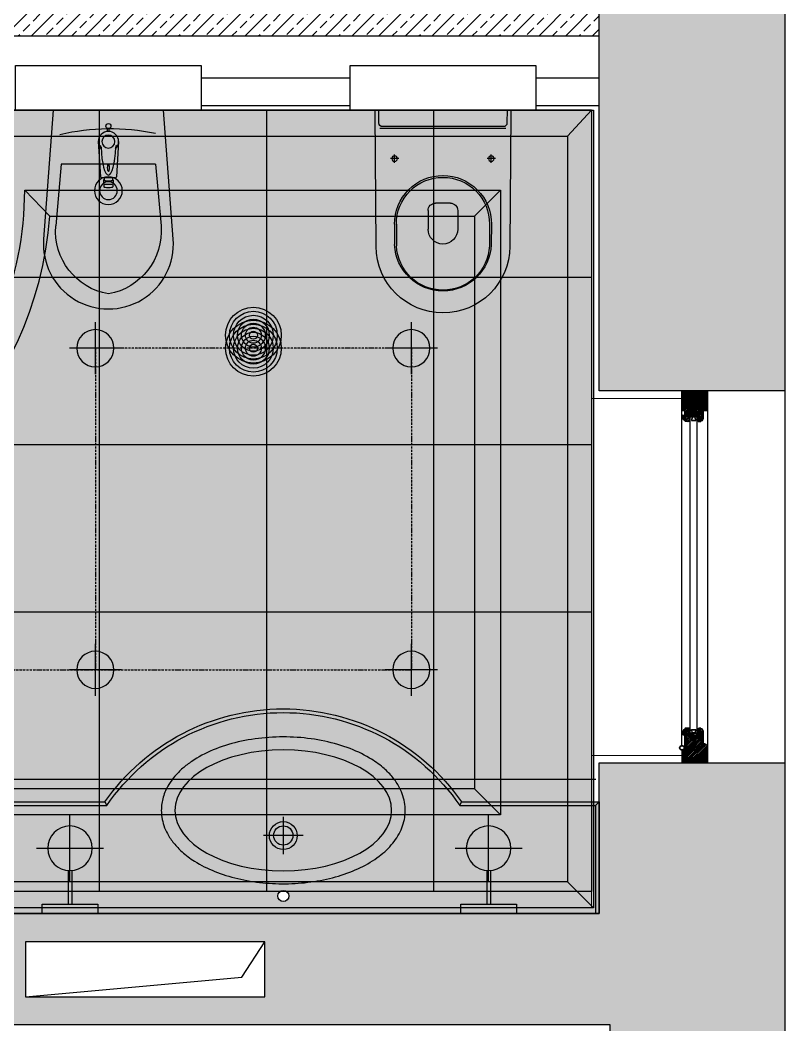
# Model space of a CAD drawing. Header units: millimetres. Extents: x 10553 to 38258, y 46576 to 64025.
# Drawn here: x 20750 to 22808, y 53250 to 55953 of the extents above; entities that cross this region are included whole.
import ezdxf

# ---------------------------------------------------------------- set-up
doc = ezdxf.new("R2010")
doc.units = ezdxf.units.MM
doc.linetypes.add('ACAD_ISO10W100', pattern=[18, 12, -3, 0, -3])
doc.linetypes.add('CENTER2', pattern=[1.125, 0.75, -0.125, 0.125, -0.125])
for name, color, linetype in [('ceiling', 232, 'Continuous'), ('floor', 172, 'Continuous'), ('floor hatch', 252, 'Continuous'), ('gyps.wall', 3, 'Continuous'), ('light', 230, 'Continuous'), ('plaster', 81, 'Continuous'), ('sanitari', 144, 'Continuous'), ('wall', 5, 'Continuous'), ('windows', 7, 'Continuous')]:
    doc.layers.add(name, color=color, linetype=linetype)

# ---------------------------------------------------------------- blocks, each defined once
blk = doc.blocks.new('Joint-K7335')
at = {"layer": 'windows', "color": 7}
for points in [[(3.857613787343325, 10.74975521523811, -0.2065050504398902), (4.481634855305856, 11.84625830408061, -0.2775279876564625), (4.645920241624481, 11.72173532939985), (4.72865082526755, 11.5150762579774, 0.6262668152323098), (5.446576207514454, 11.4640241167931, 0.1314411963326112), (5.5, 11.66373624057348), (5.500000000000227, 18.0000002497884, 0.5091088478127406), (4.625156665503027, 18.42649766701868, -0.2944239164706152), (1.980461773999195, 18.27308057096889, 0.1734880960759432), (1.346153633578979, 18.5000002497884), (2.273736754432321e-13, 18.5000002497884), (0, 2.124673340303843, 0.4153335345393447), (1.220004402621498, 0.9000002497896276, 0.04811506714616728), (1.453183643585135, 0.922491521838765, 0.1133753069915374), (1.535019506478648, 0.9588508989570528), (3.960030944798064, 2.779075769993028, 0.2359658734761708), (4, 2.859052552040566), (4, 3.27211046577861, 0.2476591870842605), (3.956439401235912, 3.354661019914374, 0.2879370719060571), (3.584472818280346, 3.369172107178201), (1.799673530645578, 2.343195947541517, -0.5767224903972996), (1.5, 2.516589105678122), (1.5, 3.304491396683716, -0.2359658734761165), (1.5799381104041, 3.464444960778565), (3.960030944798064, 5.250953718667461, 0.2359658734761708), (4.000000000000227, 5.330930500714885), (4.000000000000227, 5.743988414453042, 0.2476591870842605), (3.956439401236139, 5.82653896858892, 0.2879370719060571), (3.584472818280574, 5.841050055852634), (1.799673530645805, 4.815073896215836, -0.5767224903972775), (1.5, 4.988467054352554), (1.5, 6.272741854565538, -0.3840936844649655), (2.5954137381691, 7.495433942569434, -0.02181284432319211), (2.70000063187058, 7.500001007017545), (6.524900831914465, 7.499998992982341), (6.517275738355465, 7.587154739745074, 0.3330431822003431), (5.717370932688709, 8.4805454205881, -0.2932451242456058), (5.328938193299336, 8.855743900548532, 0.00852753219958533), (5.219580449828754, 9.285303882386415, 0.2655173449449999), (5.042570407488029, 9.462313924727368, 0.02374837110368696), (4.836576220619236, 9.508130028709957, -0.3561488062391908), (3.857613787331729, 10.7497552153651, -0.3561488062391908)], [(3.158443229643353, 10.79148798021492, 0.3550050331181713), (4.647561187196061, 8.833444553925574, -0.5676237149673666), (4.672926785473919, 8.751416219957264, -0.2470803572822222), (4.410786994363207, 8.654628553447765), (2.162433567760672, 8.950316574952012, -0.3517038519017413), (1.222000000001799, 10.1219074878793), (1.222000000001799, 12.93650756686316, -0.414213562373095), (1.522000000001754, 13.23650756686311), (1.608799735973662, 13.23650756686311, 0.2770734156419701), (1.873552516710333, 13.39541906594218), (3.689025854455849, 16.80215747044463, -0.04111189588580732), (3.773917265054934, 17.00863002275355), (4.058099128208823, 17.67888778832912, -0.5066602499223443), (4.590922329613477, 17.68087004736185, -0.277099509237565), (4.600000000000136, 17.45886117784698), (4.600000000000136, 13.3083133950413, 0.2134217652833861), (4.700000000000045, 13.08470659729142, -0.886227434425651), (4.359143344130871, 12.59622359733112, 0.2505705389931), (3.158867164905814, 10.79802120322302)]]:
    blk.add_lwpolyline(points, format="xyb", dxfattribs=at)
blk.add_lwpolyline([(1.571628931055557, 17.82994244613508, 0.6327143575303208), (1.000000000000227, 17.55905387694247), (1.000000000000227, 14.23283937681845, 0.7809101337451142), (1.564752780736853, 14.09175087589733), (3.15992808831561, 17.08509970083333, -0.1173328942148939), (3.251844347622182, 17.1892203695204, 1.218085275463155), (2.967680312132643, 17.45974165164273, -0.2857760723374891), (2.729700922681332, 17.34499342584741, -0.1455877377072854)], format="xyb", close=True, dxfattribs=at)
blk = doc.blocks.new('downlight')
at = {"color": 0}
for p, q in [((0, 10.5), (0, -10.5)), ((-10.5, 0), (10.5, 0))]:
    blk.add_line(p, q, dxfattribs=at)
blk.add_circle((0, 0), 7.5, dxfattribs=at)
blk = doc.blocks.new('air diffuser')
at = {"color": 0}
for centre, radius in [((0, 0), 149.9999999999932), ((-3.155443620884047e-30, -2.842170943040401e-14), 128.5714285714285), ((-3.155443620884047e-30, -2.842170943040401e-14), 107.1428571428571), ((-3.155443620884047e-30, -2.842170943040401e-14), 85.71428571428567), ((-3.155443620884047e-30, -2.842170943040401e-14), 64.28571428571425), ((-3.155443620884047e-30, -2.842170943040401e-14), 42.85714285714282), ((-3.155443620884047e-30, -2.842170943040401e-14), 21.4285714285714)]:
    blk.add_circle(centre, radius, dxfattribs=at)
blk = doc.blocks.new('wall sconce')
at = {"color": 0}
for p, q in [((-0.5, -11.52086962844987), (-0.5, -2.5)), ((0.5, -11.52086962844623), (0.5, -2.499999999996362)), ((0, -8.5), (0, -26.5)), ((-9, -17.5), (9, -17.5))]:
    blk.add_line(p, q, dxfattribs=at)
blk.add_lwpolyline([(-7.5, -2.5), (7.5, -2.499999999998181), (7.5, 1.818989403545856e-12), (-7.5, 0)], close=True, dxfattribs=at)
blk.add_circle((0, -17.5), 6, dxfattribs=at)
blk = doc.blocks.new('mixer4bidet(plan)')
for p, q in [((0, 27.5), (94.46144066651323, 21.43917399321981)), ((-27.5, 2.5), (-35.28632666329941, 2.500000000000909)), ((97.26934993938994, 18.44533011743806), (97.26934993938994, -18.44533011743806)), ((97.26934993938994, 11), (103.636046219799, 11)), ((103.6315687052556, 13.00000000000091), (112.4940581878618, 13.00000000000091)), ((113.3664761017098, 11.99999999999909), (121.3610251850223, 11.99999999999909)), ((-27.5, -2.5), (-35.28632666329941, -2.499999999999091)), ((0, -27.5), (94.46144066651323, -21.43917399321981)), ((97.26934993938994, -11), (103.6360462197918, -11)), ((103.6315687052556, -13.00000000000091), (112.4940581878618, -13.00000000000091)), ((113.3664761017098, -11.99999999999909), (121.3610251850187, -11.99999999999909))]:
    blk.add_line(p, q)
blk.add_circle((-41.73202902491539, 9.094947017729282e-13), 6.913543153445062)
for centre, radius, start, end in [((0, 0), 27.5, 45.26509570862078, 314.7349042913792), ((0, 0), 24.5, 55.0340484638193, 65.91049388815965), ((15.18687301172031, 21.71655792537786), 2, 235.0340484630679, 267.8470974478014), ((94.26934993938994, 18.44533011743806), 3, 0, 86.32882587327444), ((0, 0), 24.5, 294.0895061118403, 304.9659515361807), ((15.18687301169484, -21.7165579253724), 2, 92.1529025528254, 124.9659515364113), ((94.26934993938994, -18.44533011743806), 3, 273.6711741267256, 0)]:
    blk.add_arc(centre, radius, start, end)
for centre, major_axis, ratio, start_param, end_param in [((0, 0), (90.30317867782287, 0), 0.2214761461648493, 4.880524547336707, 7.685846067022384), ((103.6315687052556, 0), (0, 13.00000000000091), 0.1744835827692039, 2.579522850584023, 6.845255110185357), ((103.6360462197954, 0), (-3.637978807091713e-12, -11.00000000000182), 0.1741391585746609, 0, 3.141592653589793), ((112.4940581878618, 0), (0, 13.00000000000091), 0.1744835827692039, 3.141592653589793, 6.283185307179586), ((121.3610251850187, 0), (0, 11.99999999999909), 0.1741391585740965, 3.141592653589793, 6.283185307179586)]:
    blk.add_ellipse(centre, major_axis=major_axis, ratio=ratio, start_param=start_param, end_param=end_param)
blk.add_ellipse((70.30317867782287, -9.094947017729282e-13), major_axis=(-10, 0), ratio=0.2)
blk = doc.blocks.new('bide')
h = blk.add_hatch(color=254)
edge = h.paths.add_edge_path()
edge.add_line((-148.1962650095902, 0), (148.196265009592, 0))
edge.add_line((148.196265009592, 0), (174.4656255278114, -346.3221327467763))
edge.add_arc((2.253124736563725e-13, -359.5557669320273), 174.9668070365333, -184.33771524240012, 4.337715242433717, ccw=False)
edge.add_line((-174.4656255278187, -346.3221327468782), (-148.1962650095902, 0))
for p, q in [((-127.013173805135, -145.3626860949298), (-141.7183989488549, -310.9829988846468)), ((-127.013173805135, -145.3626860949298), (127.013173805135, -145.3626860949298)), ((127.013173805135, -145.3626860949298), (141.7183989488549, -310.9829988846468))]:
    blk.add_line(p, q)
at = {"color": 0}
blk.add_lwpolyline([(-148.1962650095902, 0), (148.196265009592, 0), (174.4656255278114, -346.3221327467763, -1.078725053444574), (-174.4656255278187, -346.3221327468782), (-148.1962650095902, 0)], format="xyb", dxfattribs=at)
blk.add_lwpolyline([(-126.7141857659626, -62.80391267266532, -0.1106622330428847), (130.6436644100559, -65.9733181125921)], format="xyb")
for centre, radius in [((0, -84.24738745210925), 17.5), ((0, -216.3239121297811), 37.38226319025671), ((0, -216.3239121297811), 23.88309841858973)]:
    blk.add_circle(centre, radius)
for centre, start, end in [((30.05251034630783, -324.3572275088518), 175.5478842379094, 259.9545686167854), ((-30.05251034630783, -324.3572275088518), 280.0454313832146, 4.452115762090594)]:
    blk.add_arc(centre, 172.2907869602411, start, end)
at = {"xscale": -1, "rotation": 90}
blk.add_blockref('mixer4bidet(plan)', (0, -84.24738745210925), dxfattribs=at)
blk = doc.blocks.new('duravit Starck 3 top')
at = {"linetype": 'ByBlock'}
h = blk.add_hatch(color=254, dxfattribs=at)
edge = h.paths.add_edge_path()
edge.add_line((0, 182.5), (-5, 182.5))
edge.add_line((-5, 182.5), (-366.2478074060928, 179.9956748832628))
edge.add_arc((-364.9999999999894, 7.275957614183426e-12), 180.0000000000038, 90.39719261472564, 269.6028073852744)
edge.add_line((-366.2478074060928, -179.9956748832483), (-5, -182.5))
edge.add_line((-5, -182.5), (0, -182.5))
edge.add_line((0, -182.5), (0, 182.5))
at = {"linetype": 'Continuous'}
for p, q in [((-49.11612464716018, 169.34418986128), (-49.11612464716018, -169.3441898612655)), ((-44.11612464716018, 162.2976739256119), (-44.11612464716018, -162.2976739255973)), ((0, 172.5344218596874), (-34.18544728081906, 172.2974336413463)), ((-306.318607374531, 125.274293644412), (-364.7104147075443, 124.8694965308532)), ((-306.3532686913677, 130.2741735022864), (-361.2601826587052, 129.8935351678374)), ((-269.7270167877577, 40), (-319.7270167877577, 40)), ((-249.7270167877577, 20), (-249.7270167877577, -20)), ((-269.7270167877577, -40), (-319.7270167877577, -40)), ((-306.318607374531, -125.2742936443974), (-364.7104147075443, -124.8694965308387)), ((-306.3532686913677, -130.2741735022719), (-361.2601826587052, -129.8935351678228)), ((-34.18544728081906, -172.2974336413317), (0, -172.5344218596729))]:
    blk.add_line(p, q, dxfattribs=at)
at = {"color": 30, "linetype": 'CENTER2', "ltscale": 30}
for p, q in [((-130, 141.5), (-130, 118.5)), ((-141.5, 130), (-118.5, 130)), ((-141.5, -130), (-118.5, -130)), ((-130, -118.5), (-130, -141.5))]:
    blk.add_line(p, q, dxfattribs=at)
at = {"linetype": 'Continuous', "flags": 128}
blk.add_lwpolyline([(0, 182.5), (-5, 182.5), (-366.2478074060928, 179.9956748832628, 0.9930915990611351), (-366.2478074060928, -179.9956748832483), (-5, -182.5), (0, -182.5)], format="xyb", close=True, dxfattribs=at)
at = {"linetype": 'Continuous'}
for centre in [(-130, 130), (-130, -130)]:
    blk.add_circle(centre, 7.5, dxfattribs=at)
for centre, radius, start, end in [((-34.11612464716018, 162.2976739256119), 10, 90.39719261456544, 180), ((-355.9999999999854, 0), 130, 92.31898897830544, 267.6810110216945), ((-358.9999999999854, 0), 125, 92.61837257726228, 267.3816274227377), ((-305.4520744536276, 0.2772971977101406), 130, 0, 90.39719261456544), ((-305.4520744536276, 0.2772971977101406), 125, 0, 90.39719261456544), ((-319.7270167877577, 0), 40, 90, 270), ((-269.7270167877577, 20), 20, 0, 90), ((-305.4520744536276, -0.2772971976955887), 130, 269.6028073854345, 0), ((-305.4520744536276, -0.2772971976955887), 125, 269.6028073854345, 0), ((-269.7270167877577, -20), 20, 270, 0), ((-34.11612464716018, -162.2976739255973), 10, 180, 269.6028073854345)]:
    blk.add_arc(centre, radius, start, end, dxfattribs=at)
blk = doc.blocks.new('ewf3')
at = {"linetype": 'ByBlock'}
h = blk.add_hatch(color=254, dxfattribs=at)
edge = h.paths.add_edge_path(flags=16)
edge.add_ellipse((-19.81801991176326, 277.0709068966535), major_axis=(-291.375, -2.37264149878763e-11), ratio=0.5577005577005577, start_angle=0, end_angle=360, ccw=False)
edge = h.paths.add_edge_path()
edge.add_line((830.0000000002328, 299.9999999996944), (830, 2.182787284255028e-10))
edge.add_line((830, 2.182787284255028e-10), (-830, -2.182787284255028e-10))
edge.add_line((-830, -2.182787284255028e-10), (-830, 299.9999999996944))
edge.add_line((-830, 299.9999999996944), (-499.7305836383021, 299.9999999996944))
edge.add_arc((-20, -35.27261017421836), 585.276990843459, 34.94880919388032, 145.0511908061198, ccw=False)
edge.add_line((459.7305836383021, 299.9999999996944), (830.0000000002328, 299.9999999996944))
edge = h.paths.add_edge_path(flags=16)
edge.add_arc((-19.81801991187967, 46.75381674255186), 15, 0, 360)
at = {"linetype": 'ByBlock', "true_color": 0xdbd3c7}
h = blk.add_hatch(color=254, dxfattribs=at)
edge = h.paths.add_edge_path()
edge.add_ellipse((-19.81801991176326, 277.0709068966535), major_axis=(-291.375, -2.37264149878763e-11), ratio=0.5577005577005577, start_angle=0, end_angle=360, ccw=False)
at = {"color": 30}
for p, q in [((-499.7305836383021, 299.9999999996944), (-494.5251687108539, 289.9999999996944)), ((455.0635911934078, 289.9999999996944), (459.7305836383021, 299.9999999996944)), ((820.0000000002328, 289.9999999996944), (830.0000000002328, 299.9999999996944)), ((820.0000000002328, 289.9999999996944), (820.0000000003492, 2.182787284255028e-10))]:
    blk.add_line(p, q, dxfattribs=at)
at = {"color": 30, "linetype": 'ByBlock'}
for p, q in [((-19.81801991176326, 260.0000000003929), (-19.81801991176326, 158.8647362349293)), ((33.27799356507603, 209.4323681176611), (-72.91403338860255, 209.4323681176611))]:
    blk.add_line(p, q, dxfattribs=at)
blk.add_lwpolyline([(830.0000000002328, 299.9999999996944), (830, 2.182787284255028e-10), (-830, -2.182787284255028e-10), (-830, 299.9999999996944), (-499.7305836383021, 299.9999999996944, -0.521134964490902), (459.7305836383021, 299.9999999996944), (830.0000000002328, 299.9999999996944)], format="xyb")
at = {"color": 30}
blk.add_lwpolyline([(-830, 289.9999999996944), (-494.5251687108539, 289.9999999996944, -0.5265660762545222), (455.0635911934078, 289.9999999996944), (820.0000000002328, 289.9999999996944)], format="xyb", dxfattribs=at)
for centre, radius in [((-19.81801991199609, 209.2030281176703), 37.5), ((-19.81801991199609, 209.4323681176611), 26), ((-19.81801991187967, 46.75381674255186), 15)]:
    blk.add_circle(centre, radius)
at = {"color": 0, "linetype": 'ByBlock', "extrusion": (0, 0, -1)}
blk.add_ellipse((-19.81801991176326, 277.0709068966535), major_axis=(-291.375, -2.37264149878763e-11), ratio=0.5577005577005577, dxfattribs=at)
at = {"color": 30, "linetype": 'ByBlock'}
blk.add_open_spline([(-347.9430199117633, 277.0709068966535), (-347.9430199117633, 283.0893712796824), (-347.5033922744915, 289.107576012655), (-345.7608503479278, 301.0447077269637), (-344.4582313337596, 306.9632352001645), (-341.0335670291679, 318.6156723163294), (-338.9119379349286, 324.3494492218742), (-333.9095646771602, 335.5698890412314), (-331.0291638631606, 341.0566569171933), (-322.987487904611, 354.3700248909736), (-317.4021327480441, 362.0201962303399), (-304.8846577755176, 376.6175010067382), (-297.9525157735916, 383.5659943277569), (-282.9039183744462, 396.7393069818063), (-274.7869730774546, 402.9647994746483), (-248.8223636980401, 420.5667881113914), (-229.3919454675633, 430.8349844145559), (-187.355409305077, 448.2703176216601), (-164.7455536742928, 455.4344901813165), (-117.4656619080342, 466.475149004822), (-92.79682761372533, 470.3491052053141), (-42.63853368384298, 474.6801112246321), (-17.15173223474994, 475.1362238219444), (33.34758150624111, 472.6139266668615), (58.35731057659723, 469.6360563206981), (106.6382727902383, 460.3454279642756), (129.9077097052941, 454.0347778093274), (173.5484094111016, 438.2562808458315), (193.921560921357, 428.7916657118622), (225.3884661509655, 410.0554097024287), (237.4623765873257, 401.5233322199929), (256.9895109708887, 384.9096781677363), (264.8823682321236, 377.0988430972066), (278.9474742474267, 360.5850566904555), (285.1197028562892, 351.8795977758564), (294.2389191042166, 335.818833253099), (297.6019764860393, 328.6297499257344), (303.0193004067987, 313.8883504755358), (305.0721744756447, 306.3360593373509), (307.7596921427175, 291.0328516079899), (308.3931700789835, 283.2831629425491), (308.2018783569802, 267.7964614037628), (307.377205651952, 260.0612484640878), (304.3183885534527, 244.8124361750233), (302.0855093623977, 237.2999140170723), (296.3256396685028, 222.6551699311967), (292.7999909440987, 215.522834834308), (284.5930435662158, 201.731875848418), (279.9124243949773, 195.0725162502058), (269.5247393654427, 182.2710311507544), (263.8177394433878, 176.1282037252531), (251.4867415875196, 164.3771905143367), (244.8625365564367, 158.7685844374791), (222.8211471671239, 142.050178910853), (205.9431612346089, 131.901964569246), (169.2474011441227, 114.1724867803714), (149.4254550246987, 106.5924945453153), (107.6687587392516, 94.14129174697155), (85.7339596740203, 89.27207683639426), (40.67294081288856, 82.36842093402811), (17.54817064420786, 80.33507080258278), (-28.90652891399805, 79.16322819671768), (-52.2346144230105, 80.0249121706729), (-98.0976925957948, 84.61847899392887), (-120.6309940627543, 88.34965430143347), (-163.9493846788537, 98.58072972622176), (-184.7337049811613, 105.0789648748614), (-223.6827744793845, 120.7012548355415), (-241.8495939746499, 129.8232708007126), (-270.604738827562, 147.9460804154951), (-281.9500444430159, 156.3954179040302), (-300.3279868977843, 172.8213153077377), (-307.7693755705841, 180.5526735252497), (-320.9898636590224, 196.8525010507001), (-326.7687034894479, 205.4232962386886), (-335.3323414545739, 221.3271138766868), (-338.4952943815151, 228.5148779587907), (-343.5166410970269, 243.2295412672829), (-345.3736630693311, 250.7562712831568), (-347.4683646956692, 264.5653938307223), (-347.9430199117633, 270.8179935002845), (-347.9430199117633, 277.0709068966535)], degree=3, knots=[0, 0, 0, 0, 0.08123208546024704, 0.08123208546024704, 0.1624641709204941, 0.1624641709204941, 0.2436962563807411, 0.2436962563807411, 0.3249283418409882, 0.3249283418409882, 0.4460878804705721, 0.4460878804705721, 0.567247419100156, 0.567247419100156, 0.6884069577297398, 0.6884069577297398, 0.9313344985822604, 0.9313344985822604, 1.174262039434781, 1.174262039434781, 1.417189580287302, 1.417189580287302, 1.660117121139822, 1.660117121139822, 1.903044661992343, 1.903044661992343, 2.145972202844864, 2.145972202844864, 2.388899743697384, 2.388899743697384, 2.561358880863779, 2.561358880863779, 2.69814091171033, 2.69814091171033, 2.834922942556882, 2.834922942556882, 2.939442382158102, 2.939442382158102, 3.043961821759321, 3.043961821759321, 3.148481261360541, 3.148481261360541, 3.253000700961761, 3.253000700961761, 3.35752014056298, 3.35752014056298, 3.4620395801642, 3.4620395801642, 3.56655901976542, 3.56655901976542, 3.671078459366639, 3.671078459366639, 3.775597898967859, 3.775597898967859, 3.998495559842091, 3.998495559842091, 4.221393220716323, 4.221393220716323, 4.444290881590556, 4.444290881590556, 4.667188542464788, 4.667188542464788, 4.89008620333902, 4.89008620333902, 5.112983864213253, 5.112983864213253, 5.335881525087485, 5.335881525087485, 5.558779185961717, 5.558779185961717, 5.725321682555559, 5.725321682555559, 5.858386651300602, 5.858386651300602, 5.991451620045646, 5.991451620045646, 6.095120224737565, 6.095120224737565, 6.198788829429485, 6.198788829429485, 6.283185307179586, 6.283185307179586, 6.283185307179586, 6.283185307179586], dxfattribs=at)

msp = doc.modelspace()

# ---------------------------------------------------------------- hatches: boundary and pattern name
at = {"linetype": 'ByBlock'}
h = msp.add_hatch(dxfattribs=at)
h.set_pattern_fill('ANSI33', color=256, scale=8, style=0)
h.set_pattern_definition([(45, (352282.3624041049, -105640.2193394871), (-35.92102448427661, 35.92102448427661), []), (45, (352318.2834441049, -105640.2193394871), (-35.92102448427661, 35.92102448427661), [25.4, -12.7])])
h.paths.add_polyline_path([(22307.63964736426, 55995.49100309401), (19597.63964736426, 55995.49100309401), (19597.63964736426, 57115.49100309401), (19487.63964736432, 57115.49100309401), (19487.63964736438, 54690.49100309401), (19597.63964736421, 54690.49100309401), (19597.63964736421, 55910.49100309401), (22307.63964736421, 55910.49100309401)])
at = {"layer": 'floor hatch', "linetype": 'ByBlock', "true_color": 0xedd7ab}
msp.add_hatch(color=41, dxfattribs=at).paths.add_polyline_path([(19612.63964736421, 55710.49100309424), (22287.63964736423, 55710.49100309398), (22287.63964736421, 53609.36259215703), (19612.63964736421, 53609.36259215703), (19612.63964736421, 53939.36259215706), (19557.6396473638, 53939.36259215706), (19557.6396473638, 54734.36259215706), (19612.63964736421, 54734.36259215706)])
at = {"layer": 'wall', "true_color": 0x6e6e6e}
h = msp.add_hatch(color=8, dxfattribs=at)
h.paths.add_polyline_path([(11857.63964736426, 58250.49100309401), (11857.63964736426, 58750.49100309401), (10552.63964736426, 58750.49100309398), (10552.63964736426, 51945.49100309401), (11062.63964736426, 51945.49100309401), (11062.63964736426, 53250.49100309401), (13672.63964736426, 53250.49100309401), (13672.63964736426, 53050.49100309401), (14072.63964736426, 53050.49100309401), (14072.63964736426, 53250.49100309401), (15397.63964736426, 53250.49100309401), (15397.63964736426, 53650.49100309401), (11052.63964736426, 53650.49100309401), (11052.63964736426, 58250.49100309401)])
h.paths.add_polyline_path([(16407.63964736426, 53650.49100309401), (18322.63964736426, 53650.49100309401), (18322.63964736426, 53250.49100309401), (16407.63964736426, 53250.49100309401)])
h.paths.add_polyline_path([(14472.63964736426, 48005.49100309401), (14072.63964736426, 48005.49100309401), (14072.63964736426, 52045.49100309401), (13672.63964736426, 52045.49100309401), (13672.63964736426, 48000.49100309401), (11062.63964736426, 48000.49100309401), (11062.63964736426, 50130.49100309401), (10552.63964736426, 50130.49100309401), (10552.63964736426, 47500.49100309401), (14472.63964736426, 47500.49100309401)])
h.paths.add_polyline_path([(22337.63964736426, 49255.49100309404), (22807.63964736421, 49255.49100309404), (22807.63964736421, 47500.49100309401), (17277.63964736426, 47500.49100309465), (17277.63964736426, 48005.49100309401), (17702.63964736432, 48005.49100309401), (17802.63964736421, 48005.49100309404), (17802.63964736421, 48045.49100309404), (22337.63964736426, 48045.49100309404)])
h.paths.add_polyline_path([(22307.63964736421, 53955.49100309401), (22807.63964736421, 53955.49100309401), (22807.63964736421, 52650.49100309404), (22337.63964736426, 52650.49100309404), (22337.63964736426, 53250.49100309404), (19232.63964736426, 53250.49100309404), (19232.63964736426, 53650.49100309401), (19597.63964736415, 53650.49100309401), (19597.63964736421, 53550.49100309401), (22307.63964736421, 53550.49100309401)])
h.paths.add_polyline_path([(21902.63964736426, 58750.49100309401), (22807.63964736421, 58750.49100309401), (22807.63964736421, 54955.49100309401), (22307.63964736421, 54955.49100309401), (22307.63964736426, 58250.49100309401), (21902.63964736426, 58250.49100309401)])
h.paths.add_polyline_path([(18492.63964736426, 58750.49100309401), (20097.63964736432, 58750.49100309401), (20097.63964736432, 58250.49100309401), (18492.63964736426, 58250.49100309401)])
h.paths.add_polyline_path([(14657.63964736426, 58750.49100309401), (17292.63964736426, 58750.49100309401), (17292.63964736426, 58250.49100309401), (14657.63964736426, 58250.49100309401)])
h.paths.add_polyline_path([(20764.64913815312, 53473.57248649723), (20764.64913815312, 53325.81113165431), (21408.82917383831, 53325.81113165431), (21408.82917383831, 53473.57248649723)], flags=16)
at = {"layer": 'windows'}
h = msp.add_hatch(dxfattribs=at)
h.set_pattern_fill('ANSI31', color=4, angle=-90.00000000000001, style=0)
h.set_pattern_definition([(45.00000000000001, (15447.66652713815, -69029.31231488963), (2.245064030267288, -2.245064030267288), [])])
edge = h.paths.add_edge_path()
edge.add_line((22577.62714736425, 54888.36600309401), (22577.62714736425, 54872.99100309401))
edge.add_line((22577.62714736425, 54872.99100309401), (22581.37714736425, 54872.99100309401))
edge.add_line((22581.37714736425, 54872.99100309401), (22581.37714736425, 54874.49100309401))
edge.add_arc((22581.37714736427, 54880.49100309399), 5.999999999985448, 269.999999999861, 360.000000000139)
edge.add_line((22587.37714736425, 54880.49100309401), (22588.87714736425, 54880.49100309401))
edge.add_line((22588.87714736425, 54880.49100309401), (22588.87714736431, 54910.49100309401))
edge.add_line((22588.87714736431, 54910.49100309401), (22575.37714736425, 54910.49100309401))
edge.add_line((22575.37714736425, 54910.49100309401), (22575.37714736425, 54906.74100309401))
edge.add_line((22575.37714736425, 54906.74100309401), (22545.37714736425, 54906.74100309401))
edge.add_line((22545.37714736425, 54906.74100309401), (22545.37714736425, 54910.49100309401))
edge.add_line((22545.37714736425, 54910.49100309401), (22537.87714736425, 54910.49100309401))
edge.add_line((22537.87714736425, 54910.49100309401), (22537.87714736425, 54888.36600309401))
edge.add_line((22537.87714736425, 54888.36600309401), (22562.62714736425, 54888.36600309401))
edge.add_line((22562.62714736425, 54888.36600309401), (22562.62714736425, 54892.86600309401))
edge.add_line((22562.62714736425, 54892.86600309401), (22570.12714736425, 54892.86600309401))
edge.add_line((22570.12714736425, 54892.86600309401), (22570.12714736425, 54888.36600309401))
edge.add_line((22570.12714736425, 54888.36600309401), (22577.62714736425, 54888.36600309401))
h.paths.add_polyline_path([(22589.87714736425, 54902.99100309401), (22600.65214736433, 54902.99100309401), (22600.65214736433, 54955.49100309401), (22529.62714736425, 54955.49100309401), (22529.62714736425, 54902.99100309401), (22536.87714736425, 54902.99100309401), (22536.87714736425, 54911.49100309401), (22546.37714736425, 54911.49100309401), (22546.37714736425, 54906.74100309401), (22574.37714736425, 54906.74100309401), (22574.37714736425, 54911.49100309401), (22589.87714736431, 54911.49100309401)])
edge = h.paths.add_edge_path()
edge.add_line((22548.15214736433, 54887.61600309401), (22548.15214736433, 54882.36600309401))
edge.add_line((22548.15214736433, 54882.36600309401), (22549.65214736433, 54882.36600309401))
edge.add_line((22549.65214736433, 54882.36600309401), (22549.65214736433, 54872.99100309401))
edge.add_line((22549.65214736433, 54872.99100309401), (22539.15214736433, 54872.99100309401))
edge.add_arc((22535.28594786207, 54873.07841344242), 3.867187500016153, 358.7048286126739, 431.2792117844791)
edge.add_arc((22537.76834686659, 54880.40359274558), 3.867187500009859, 178.7048286125649, 251.2792117844955, ccw=False)
edge.add_line((22533.90214736433, 54880.49100309401), (22532.62714736425, 54880.49100309401))
edge.add_line((22532.62714736425, 54880.49100309401), (22532.62714736425, 54890.80350309401))
edge.add_line((22532.62714736425, 54890.80350309401), (22537.65214736433, 54891.74100309401))
edge.add_line((22537.65214736433, 54891.74100309401), (22537.65214736433, 54887.61600309401))
edge.add_line((22537.65214736433, 54887.61600309401), (22548.15214736433, 54887.61600309401))
at = {"layer": 'windows', "ltscale": 10}
h = msp.add_hatch(dxfattribs=at)
h.set_pattern_fill('ANGLE', color=4, scale=0.1125, angle=-135.0000000000001, style=0)
h.set_pattern_definition([(225.0000000000001, (21963.68945184693, 56889.39243495319), (0.5556533474911536, -0.5556533474911539), [0.5714999999999999, -0.2143125]), (315, (21963.68945184693, 56889.39243495319), (0.5556533474911538, 0.5556533474911537), [0.5714999999999999, -0.2143125])])
edge = h.paths.add_edge_path()
edge.add_line((22548.37714736425, 54887.98290342558), (22548.37714736425, 54883.49100309401))
edge.add_arc((22549.12714736425, 54884.05350309401), 0.9375, 216.869897645844, 323.130102354156)
edge.add_line((22549.87714736425, 54883.49100309401), (22549.87714736425, 54887.98290342558))
edge.add_arc((22549.12714736425, 54887.44031010288), 0.9256929911370931, 35.88414978035668, 144.1158502196433)
h = msp.add_hatch(dxfattribs=at)
h.set_pattern_fill('ANGLE', color=4, scale=0.1125, angle=-135.0000000000001, style=0)
h.set_pattern_definition([(225.0000000000001, (21963.68945184693, 56885.26743495319), (0.5556533474911536, -0.5556533474911539), [0.5714999999999999, -0.2143125]), (315, (21963.68945184693, 56885.26743495319), (0.5556533474911538, 0.5556533474911537), [0.5714999999999999, -0.2143125])])
edge = h.paths.add_edge_path()
edge.add_line((22549.87714736425, 54888.36600309401), (22549.87714736425, 54886.11600309401))
edge.add_line((22549.87714736425, 54886.11600309401), (22551.37714736425, 54886.11600309401))
edge.add_arc((22551.08005620766, 54887.24100309401), 1.163566996492285, 284.7930176082738, 435.2069823917262)
edge.add_line((22551.37714736425, 54888.36600309401), (22549.87714736425, 54888.36600309401))
h = msp.add_hatch(dxfattribs=at)
h.set_pattern_fill('BRASS', color=4, scale=0.225, angle=-135.0000000000001, style=0)
h.set_pattern_definition([(225.0000000000001, (21973.43945184681, 56885.26743495319), (1.010278813620279, -1.01027881362028), []), (225.0000000000001, (21973.9445912537, 56884.76229554636), (1.010278813620279, -1.01027881362028), [0.7143749999999999, -0.3571874999999999])])
h.paths.add_polyline_path([(22577.62714736425, 54884.99100309401), (22574.62714736425, 54884.99100309401), (22574.62714736425, 54875.99100309401), (22577.62714736425, 54875.99100309401)])
h = msp.add_hatch(dxfattribs=at)
h.set_pattern_fill('ANGLE', color=4, scale=0.1125, angle=-135.0000000000001, style=0)
h.set_pattern_definition([(225.0000000000001, (21973.43945184681, 56885.26743495319), (0.5556533474911536, -0.5556533474911539), [0.5714999999999999, -0.2143125]), (315, (21973.43945184681, 56885.26743495319), (0.5556533474911538, 0.5556533474911537), [0.5714999999999999, -0.2143125])])
h.paths.add_polyline_path([(22577.62714736425, 54875.99100309401), (22574.62714736425, 54875.99100309401), (22574.62714736425, 54872.99100309401), (22577.62714736425, 54872.99100309401)])
at = {"layer": 'windows'}
h = msp.add_hatch(dxfattribs=at)
h.set_pattern_fill('ANSI31', color=4, angle=-90.00000000000001, style=0)
h.set_pattern_definition([(45.00000000000001, (15447.66652713791, -69056.81231488963), (2.245064030267288, -2.245064030267288), [])])
edge = h.paths.add_edge_path()
edge.add_line((22572.37714736402, 53997.49100309401), (22572.37714736402, 54003.86600309401))
edge.add_line((22572.37714736402, 54003.86600309401), (22582.12565774453, 54003.86600309401))
edge.add_line((22582.12565774453, 54003.86600309401), (22583.86715248262, 54000.86342595931))
edge.add_arc((22585.16469926649, 54001.61600309402), 1.500000000007563, 210.113733152961, 270.0000000020844)
edge.add_line((22585.16469926654, 54000.11600309401), (22588.50214736402, 54000.11600309401))
edge.add_line((22588.50214736402, 54000.11600309401), (22588.87714736402, 54000.49100309401))
edge.add_line((22588.87714736402, 54000.49100309401), (22588.87714736402, 54041.36600309392))
edge.add_line((22588.87714736402, 54041.36600309392), (22587.37714736402, 54041.36600309392))
edge.add_arc((22581.37714736402, 54041.36600309392), 6, 0, 90)
edge.add_line((22581.37714736402, 54047.36600309392), (22581.37714736402, 54048.86600309392))
edge.add_line((22581.37714736402, 54048.86600309392), (22577.62714736402, 54048.86600309392))
edge.add_line((22577.62714736402, 54048.86600309392), (22577.62714736402, 54033.49100309392))
edge.add_line((22577.62714736402, 54033.49100309392), (22570.12714736402, 54033.49100309392))
edge.add_line((22570.12714736402, 54033.49100309392), (22570.12714736402, 54028.99100309392))
edge.add_line((22570.12714736402, 54028.99100309392), (22562.62714736402, 54028.99100309392))
edge.add_line((22562.62714736402, 54028.99100309392), (22562.62714736402, 54033.49100309392))
edge.add_line((22562.62714736402, 54033.49100309392), (22537.87714736402, 54033.49100309392))
edge.add_line((22537.87714736402, 54033.49100309392), (22537.87714736402, 53996.7312407787))
edge.add_line((22537.87714736402, 53996.7312407787), (22538.25202027213, 53996.36600309401))
edge.add_line((22538.25202027213, 53996.36600309401), (22558.12727445596, 53996.89335015364))
edge.add_line((22558.12727445596, 53996.89335015364), (22558.50214736402, 53997.27811246895))
edge.add_line((22558.50214736402, 53997.27811246895), (22558.50214736402, 54003.86600309401))
edge.add_line((22558.50214736402, 54003.86600309401), (22565.25216401694, 54003.86600309401))
edge.add_line((22565.25216401694, 54003.86600309401), (22569.37715734122, 53997.11600309401))
edge.add_line((22569.37715734122, 53997.11600309401), (22572.00214736402, 53997.11600309401))
edge.add_line((22572.00214736402, 53997.11600309401), (22572.37714736402, 53997.49100309401))
edge = h.paths.add_edge_path()
edge.add_line((22548.37714736402, 54034.24100309392), (22548.37714736402, 54039.49100309392))
edge.add_line((22548.37714736402, 54039.49100309392), (22549.87714736402, 54039.49100309392))
edge.add_line((22549.87714736402, 54039.49100309392), (22549.87714736402, 54048.86600309392))
edge.add_line((22549.87714736402, 54048.86600309392), (22539.37714736402, 54048.86600309392))
edge.add_arc((22535.51094786176, 54048.7785927455), 3.867187500016153, -71.27921178447912, 1.2951713873260928, ccw=False)
edge.add_arc((22537.99334686627, 54041.45341344234), 3.867187500009859, 108.7207882155045, 181.2951713874351)
edge.add_line((22534.12714736402, 54041.36600309392), (22532.62714736402, 54041.36600309392))
edge.add_line((22532.62714736402, 54041.36600309392), (22532.62714736402, 54031.05350309392))
edge.add_line((22532.62714736402, 54031.05350309392), (22537.87714736402, 54030.11600309392))
edge.add_line((22537.87714736402, 54030.11600309392), (22537.87714736402, 54033.86600309392))
edge.add_line((22537.87714736402, 54033.86600309392), (22548.37714736402, 54034.24100309392))
edge = h.paths.add_edge_path()
edge.add_line((22557.1521473641, 53995.24100309401), (22537.87714736402, 53995.24100309401))
edge.add_arc((22531.12714736402, 53995.24100309401), 6.75, -90, 0, ccw=False)
edge.add_line((22531.12714736402, 53988.49100309401), (22530.1521473641, 53988.49100309401))
edge.add_line((22530.1521473641, 53988.49100309401), (22530.1521473641, 53955.49100309401))
edge.add_line((22530.1521473641, 53955.49100309401), (22600.6521473641, 53955.49100309401))
edge.add_line((22600.6521473641, 53955.49100309401), (22600.6521473641, 53998.99100309401))
edge.add_line((22600.6521473641, 53998.99100309401), (22599.1521473641, 53998.99100309401))
edge.add_arc((22593.1521473641, 53998.99100309401), 6, 0, 90)
edge.add_line((22593.1521473641, 54004.99100309401), (22593.1521473641, 54006.49100309401))
edge.add_line((22593.1521473641, 54006.49100309401), (22590.00214736402, 54006.49100309401))
edge.add_line((22590.00214736402, 54006.49100309401), (22590.00214736402, 53998.24100309401))
edge.add_line((22590.00214736402, 53998.24100309401), (22581.00214736402, 53998.24100309401))
edge.add_line((22581.00214736402, 53998.24100309401), (22578.75214736402, 54001.99100309401))
edge.add_line((22578.75214736402, 54001.99100309401), (22576.87714736402, 54001.99100309401))
edge.add_line((22576.87714736402, 54001.99100309401), (22576.50214736402, 54001.61600309401))
edge.add_line((22576.50214736402, 54001.61600309401), (22576.50214736402, 53988.11600309401))
edge.add_line((22576.50214736402, 53988.11600309401), (22573.50214736402, 53988.11600309401))
edge.add_line((22573.50214736402, 53988.11600309401), (22573.50214736402, 53993.74100309401))
edge.add_line((22573.50214736402, 53993.74100309401), (22571.0271473641, 53993.74100309401))
edge.add_line((22571.0271473641, 53993.74100309401), (22571.0271473641, 53995.24100309401))
edge.add_line((22571.0271473641, 53995.24100309401), (22568.92714736407, 53995.24100309401))
edge.add_line((22568.92714736407, 53995.24100309401), (22564.87714736402, 54001.99100309401))
edge.add_line((22564.87714736402, 54001.99100309401), (22563.00214736402, 54001.99100309401))
edge.add_line((22563.00214736402, 54001.99100309401), (22562.62714736402, 54001.61600309401))
edge.add_line((22562.62714736402, 54001.61600309401), (22562.62714736402, 53988.11600309401))
edge.add_line((22562.62714736402, 53988.11600309401), (22559.62714736402, 53988.11600309401))
edge.add_line((22559.62714736402, 53988.11600309401), (22559.62714736402, 53993.74100309401))
edge.add_line((22559.62714736402, 53993.74100309401), (22557.1521473641, 53993.74100309401))
at = {"layer": 'windows', "ltscale": 10}
h = msp.add_hatch(dxfattribs=at)
h.set_pattern_fill('ANGLE', color=4, scale=0.1125, angle=-135.0000000000001, style=0)
h.set_pattern_definition([(135, (21963.6894518467, 52032.4645712348), (0.5556533474911539, 0.5556533474911536), [0.5714999999999998, -0.2143124999999999]), (44.99999999999995, (21963.6894518467, 52032.4645712348), (0.5556533474911536, -0.555653347491154), [0.5715, -0.2143125])])
edge = h.paths.add_edge_path()
edge.add_line((22548.37714736402, 54033.87410276235), (22548.37714736402, 54038.36600309392))
edge.add_arc((22549.12714736402, 54037.80350309392), 0.9375, 36.86989764584399, 143.130102354156, ccw=False)
edge.add_line((22549.87714736402, 54038.36600309392), (22549.87714736402, 54033.87410276235))
edge.add_arc((22549.12714736402, 54034.41669608505), 0.9256929911370931, 215.8841497803567, 324.11585021964333, ccw=False)
h = msp.add_hatch(dxfattribs=at)
h.set_pattern_fill('ANGLE', color=4, scale=0.1125, angle=-135.0000000000001, style=0)
h.set_pattern_definition([(135, (21963.6894518467, 52036.5895712348), (0.5556533474911539, 0.5556533474911536), [0.5714999999999998, -0.2143124999999999]), (44.99999999999995, (21963.6894518467, 52036.5895712348), (0.5556533474911536, -0.555653347491154), [0.5715, -0.2143125])])
edge = h.paths.add_edge_path()
edge.add_line((22549.87714736402, 54033.49100309392), (22549.87714736402, 54035.74100309392))
edge.add_line((22549.87714736402, 54035.74100309392), (22551.37714736402, 54035.74100309392))
edge.add_arc((22551.08005620743, 54034.61600309392), 1.163566996492285, -75.20698239172623, 75.20698239172623, ccw=False)
edge.add_line((22551.37714736402, 54033.49100309392), (22549.87714736402, 54033.49100309392))
h = msp.add_hatch(dxfattribs=at)
h.set_pattern_fill('ANGLE', color=4, scale=0.1125, angle=-135.0000000000001, style=0)
h.set_pattern_definition([(135, (21973.43945184664, 52036.5895712348), (0.5556533474911539, 0.5556533474911536), [0.5714999999999998, -0.2143124999999999]), (44.99999999999995, (21973.43945184664, 52036.5895712348), (0.5556533474911536, -0.555653347491154), [0.5715, -0.2143125])])
h.paths.add_polyline_path([(22577.62714736402, 54045.86600309392), (22574.62714736402, 54045.86600309392), (22574.62714736402, 54048.86600309392), (22577.62714736402, 54048.86600309392)])
h = msp.add_hatch(dxfattribs=at)
h.set_pattern_fill('BRASS', color=4, scale=0.225, angle=-135.0000000000001, style=0)
h.set_pattern_definition([(135, (21973.43945184664, 52036.5895712348), (1.01027881362028, 1.010278813620279), []), (135, (21973.94459125347, 52037.09471064157), (1.01027881362028, 1.010278813620279), [0.7143749999999998, -0.3571874999999999])])
h.paths.add_polyline_path([(22577.62714736402, 54036.86600309392), (22574.62714736402, 54036.86600309392), (22574.62714736402, 54045.86600309392), (22577.62714736402, 54045.86600309392)])

# ---------------------------------------------------------------- linework, layer by layer
at = {"layer": 'ceiling', "color": 233}
for p, q in [((22287.63964736421, 55710.49100309398), (22222.63964736421, 55640.49100309398)), ((21972.63964736421, 55425.49100309398), (22042.63964736421, 55495.49100309398)), ((21972.63964736421, 53885.49100309404), (22042.63964736421, 53815.49100309404)), ((22222.63964736421, 53635.49100309401), (22292.63964736421, 53565.49100309401))]:
    msp.add_line(p, q, dxfattribs=at)
at = {"layer": 'ceiling', "linetype": 'ByBlock'}
msp.add_line((20762.4974552202, 55495.49100309401), (20829.96808741876, 55425.49100309401), dxfattribs=at)
for points in [[(19612.63964736421, 53565.49100309424), (19612.63964736432, 54845.63319523813), (19612.63964736438, 55710.49100309401, 0.4084853254331748), (19612.63964736438, 55710.49100309401), (19612.63964736438, 55710.49100309401), (22292.63964736421, 55710.49100309398), (22292.63964736421, 53565.49100309401)], [(19862.63964736421, 53815.49100309421), (19862.63964736432, 54595.63319523813), (19862.63964736432, 54595.63319523813, 0.4142142545384988), (20762.4974552202, 55495.49100309401), (20762.4974552202, 55495.49100309401), (22042.63964736421, 55495.49100309398), (22042.63964736421, 53815.49100309404)], [(19932.63964736421, 53885.49100309421), (19932.63964736432, 54528.16256303957, 0.3725037938382217), (20829.96808741876, 55425.49100309401), (21972.63964736421, 55425.49100309398), (21972.63964736421, 53885.49100309404)]]:
    msp.add_lwpolyline(points, format="xyb", close=True, dxfattribs=at)
at = {"layer": 'ceiling', "color": 233}
msp.add_lwpolyline([(19682.63964736421, 53635.49100309424), (19682.63964736467, 55640.49100309401), (19682.63964736467, 55640.49100309401, 0.4088073314584499), (19682.63964736467, 55640.49100309401), (19682.63964736467, 55640.49100309401), (22222.63964736421, 55640.49100309398), (22222.63964736421, 53635.49100309401)], format="xyb", close=True, dxfattribs=at)
at = {"layer": 'floor', "linetype": 'ByBlock'}
for p, q in [((20962.63964736421, 55710.49100309401), (20962.63964736421, 53609.36259215703)), ((21412.63964736421, 55710.49100309401), (21412.63964736421, 53609.36259215703)), ((21862.63964736421, 55710.49100309401), (21862.63964736421, 53609.36259215703)), ((22287.63964736415, 55260.49100309401), (19615.55322622991, 55260.49100309401)), ((22287.63964736421, 54810.50043535043), (19615.55322622991, 54810.50043535043)), ((22287.63964736421, 54360.50986760686), (19557.6396473638, 54360.50986760686)), ((22298.68285793136, 53910.51929986328), (19568.68285793095, 53910.51929986328))]:
    msp.add_line(p, q, dxfattribs=at)
at = {"layer": 'floor hatch', "linetype": 'ByBlock'}
msp.add_lwpolyline([(19612.63964736421, 55710.49100309424), (22287.63964736423, 55710.49100309398), (22287.63964736421, 53609.36259215703), (19612.63964736421, 53609.36259215703), (19612.63964736421, 53939.36259215706), (19557.6396473638, 53939.36259215706), (19557.6396473638, 54734.36259215706), (19612.63964736421, 54734.36259215706), (19612.63964736421, 55710.49100309424)], dxfattribs=at)
at = {"layer": 'gyps.wall', "color": 4, "linetype": 'ByBlock'}
for p, q in [((21237.63964736421, 55797.99100309399), (21637.63964736421, 55797.99100309399)), ((22137.63964736421, 55797.99100309398), (22307.63964736421, 55797.99100309398)), ((21237.63964736421, 55722.99100309399), (21637.63964736421, 55722.99100309399)), ((22137.63964736421, 55722.99100309398), (22307.63964736421, 55722.99100309398))]:
    msp.add_line(p, q, dxfattribs=at)
at = {"layer": 'gyps.wall', "linetype": 'ByBlock'}
msp.add_line((22287.63964736421, 55710.49100309398), (19612.63964736421, 55710.49100309401), dxfattribs=at)
at = {"layer": 'light', "color": 8, "linetype": 'ACAD_ISO10W100', "ltscale": 0.5}
for p, q in [((20952.63964736421, 55070.49100309398), (20952.63964736426, 54205.5689713739)), ((21802.63964736421, 55070.49100309398), (20952.63964736421, 55070.49100309398)), ((21802.63964736421, 55070.49100309398), (21802.63964736426, 54205.49100309427)), ((20102.63964736426, 54205.56897137387), (21802.63964736421, 54205.56897137393)), ((20102.63964736421, 54205.49100309424), (21802.63964736421, 54205.49100309424))]:
    msp.add_line(p, q, dxfattribs=at)
at = {"layer": 'plaster', "linetype": 'Continuous', "lineweight": 0}
for p, q in [((22287.63964736421, 55710.49100309398), (22287.63964736421, 54935.49100309401)), ((22287.63964736421, 53975.6195655406), (22287.63964736421, 53565.49100309398))]:
    msp.add_line(p, q, dxfattribs=at)
for points in [[(22529.62714736425, 54935.49100309401), (22287.63964736421, 54935.49100309401)], [(22529.62714736425, 53975.49100309401), (22287.63964736421, 53975.49100309401)], [(22287.63964736421, 53565.49100309398), (19612.63964736421, 53565.49100309398), (19612.63964736421, 53895.49100309401), (19557.6396473638, 53895.49100309401)]]:
    msp.add_lwpolyline(points, dxfattribs=at)
at = {"layer": 'sanitari', "color": 164, "linetype": 'ByBlock'}
for points in [[(21237.63964736421, 55710.49100309398), (20737.63964736421, 55710.49100309398), (20737.63964736421, 55830.49100309398), (21237.63964736421, 55830.49100309398), (21237.63964736421, 55710.49100309398)], [(22137.63964736421, 55710.49100309398), (21637.63964736421, 55710.49100309398), (21637.63964736421, 55830.49100309398), (22137.63964736421, 55830.49100309398), (22137.63964736421, 55710.49100309398)]]:
    msp.add_lwpolyline(points, dxfattribs=at)
at = {"layer": 'wall', "color": 4, "linetype": 'ByBlock'}
for p, q in [((22807.63964736421, 54955.49100309401), (22807.63964736421, 53955.49100309401)), ((22287.63964736421, 54935.49100309401), (22287.63964736421, 53975.49100309401))]:
    msp.add_line(p, q, dxfattribs=at)
at = {"layer": 'wall', "linetype": 'ByBlock'}
for points in [[(21902.63964736426, 58750.49100309401), (22807.63964736421, 58750.49100309401), (22807.63964736421, 54955.49100309401), (22307.63964736421, 54955.49100309401), (22307.63964736426, 58250.49100309401), (21902.63964736426, 58250.49100309401), (21902.63964736426, 58750.49100309401)], [(22307.63964736426, 55995.49100309401), (19597.63964736426, 55995.49100309401), (19597.63964736426, 57115.49100309401), (19487.63964736432, 57115.49100309401), (19487.63964736438, 54690.49100309401), (19597.63964736421, 54690.49100309401), (19597.63964736421, 55910.49100309401), (22307.63964736421, 55910.49100309401), (22307.63964736426, 55995.49100309401)], [(22307.63964736421, 53955.49100309401), (22807.63964736421, 53955.49100309401), (22807.63964736421, 52650.49100309404), (22337.63964736426, 52650.49100309404), (22337.63964736426, 53250.49100309404), (19232.63964736426, 53250.49100309404), (19232.63964736426, 53650.49100309401), (19597.63964736415, 53650.49100309401), (19597.63964736421, 53550.49100309401), (22307.63964736421, 53550.49100309401), (22307.63964736421, 53955.49100309401)]]:
    msp.add_lwpolyline(points, dxfattribs=at)
msp.add_lwpolyline([(21408.82917383831, 53473.57248649723), (20764.64913815312, 53473.57248649723), (20764.64913815312, 53325.81113165431), (21408.82917383831, 53325.81113165431)], close=True, dxfattribs=at)
at = {"layer": 'wall', "color": 0, "linetype": 'ByBlock'}
for points in [[(20764.64913815312, 53325.81113165431), (21346.3408604784, 53378.80472237268), (21408.82917383831, 53473.57248649723)], [(21408.82917383831, 53473.57248649723), (20764.64913815312, 53473.57248649723), (20764.64913815312, 53325.81113165431), (21408.82917383831, 53325.81113165431), (21408.82917383831, 53473.57248649723)]]:
    msp.add_lwpolyline(points, dxfattribs=at)
at = {"layer": 'windows'}
for p, q in [((22537.87714736425, 54902.99100309401), (22529.62714736425, 54902.99100309401)), ((22575.37714736425, 54910.49100309401), (22575.37714736425, 54906.74100309401)), ((22549.87714736425, 54886.11600309401), (22574.62714736425, 54886.11600309401)), ((22557.1521473641, 53993.74100309401), (22557.1521473641, 53995.24100309401))]:
    msp.add_line(p, q, dxfattribs=at)
at = {"layer": 'windows', "color": 8}
for p, q in [((22529.62714736425, 54902.99100309401), (22529.62714736402, 54002.05345455013)), ((22600.6521473641, 53998.99100309401), (22600.65214736433, 54902.99100309401))]:
    msp.add_line(p, q, dxfattribs=at)
at = {"layer": 'windows', "color": 4, "ltscale": 10}
for p, q in [((22575.37714736425, 54886.11600309401), (22552.12714736425, 54888.36600309401)), ((22575.37714736425, 54888.36600309401), (22552.12714736425, 54886.11600309401)), ((22549.87714736402, 54035.74100309392), (22574.62714736402, 54035.74100309392)), ((22575.37714736402, 54033.49100309392), (22552.12714736402, 54035.74100309392)), ((22575.37714736402, 54035.74100309392), (22552.12714736402, 54033.49100309392)), ((22543.43431762175, 54000.36182585018), (22536.53013496345, 54000.02254644639)), ((22543.6521473641, 53991.49100309401), (22536.73963344417, 53991.49100309401))]:
    msp.add_line(p, q, dxfattribs=at)
at = {"layer": 'windows', "color": 7}
for p, q in [((22553.1225516441, 54035.74100309392), (22553.12255164433, 54886.11600309401)), ((22571.38243347522, 54035.74100309392), (22571.38243347546, 54886.11600309401))]:
    msp.add_line(p, q, dxfattribs=at)
msp.add_lwpolyline([(22589.87714736425, 54902.99100309401), (22600.65214736433, 54902.99100309401), (22600.65214736433, 54955.49100309401), (22529.62714736425, 54955.49100309401), (22529.62714736425, 54902.99100309401), (22536.87714736425, 54902.99100309401), (22536.87714736425, 54911.49100309401), (22546.37714736425, 54911.49100309401), (22546.37714736425, 54906.74100309401), (22574.37714736425, 54906.74100309401), (22574.37714736425, 54911.49100309401), (22589.87714736431, 54911.49100309401), (22589.87714736425, 54902.99100309401)], dxfattribs=at)
for points in [[(22548.15214736433, 54887.61600309401), (22548.15214736433, 54882.36600309401), (22549.65214736433, 54882.36600309401), (22549.65214736433, 54872.99100309401), (22539.15214736433, 54872.99100309401, 0.3276927682058993), (22536.52714736433, 54876.74100309401, -0.327692768206401), (22533.90214736433, 54880.49100309401), (22532.62714736425, 54880.49100309401), (22532.62714736425, 54890.80350309401), (22537.65214736433, 54891.74100309401), (22537.65214736433, 54887.61600309401), (22548.15214736433, 54887.61600309401)], [(22548.37714736402, 54034.24100309392), (22548.37714736402, 54039.49100309392), (22549.87714736402, 54039.49100309392), (22549.87714736402, 54048.86600309392), (22539.37714736402, 54048.86600309392, -0.3276927682058993), (22536.75214736402, 54045.11600309392, 0.327692768206401), (22534.12714736402, 54041.36600309392), (22532.62714736402, 54041.36600309392), (22532.62714736402, 54031.05350309392), (22537.87714736402, 54030.11600309392), (22537.87714736402, 54033.86600309392), (22548.37714736402, 54034.24100309392)], [(22572.37714736402, 53997.49100309401), (22572.37714736402, 54003.86600309401), (22582.12565774453, 54003.86600309401), (22583.86715248262, 54000.86342595931, 0.2674173791457278), (22585.16469926654, 54000.11600309401), (22588.50214736402, 54000.11600309401), (22588.87714736402, 54000.49100309401), (22588.87714736402, 54041.36600309392), (22587.37714736402, 54041.36600309392, 0.414213562373095), (22581.37714736402, 54047.36600309392), (22581.37714736402, 54048.86600309392), (22577.62714736402, 54048.86600309392), (22577.62714736402, 54033.49100309392), (22570.12714736402, 54033.49100309392), (22570.12714736402, 54028.99100309392), (22562.62714736402, 54028.99100309392), (22562.62714736402, 54033.49100309392), (22537.87714736402, 54033.49100309392), (22537.87714736402, 53996.7312407787), (22538.25202027213, 53996.36600309401), (22558.12727445596, 53996.89335015364), (22558.50214736402, 53997.27811246895), (22558.50214736402, 54003.86600309401), (22565.25216401694, 54003.86600309401), (22569.37715734122, 53997.11600309401), (22572.00214736402, 53997.11600309401)]]:
    msp.add_lwpolyline(points, format="xyb", close=True, dxfattribs=at)
for points in [[(22577.62714736425, 54888.36600309401), (22577.62714736425, 54872.99100309401), (22581.37714736425, 54872.99100309401), (22581.37714736425, 54874.49100309401, 0.4142135623745157), (22587.37714736425, 54880.49100309401), (22588.87714736425, 54880.49100309401), (22588.87714736431, 54910.49100309401), (22575.37714736425, 54910.49100309401), (22575.37714736425, 54906.74100309401), (22545.37714736425, 54906.74100309401), (22545.37714736425, 54910.49100309401), (22537.87714736425, 54910.49100309401), (22537.87714736425, 54888.36600309401), (22562.62714736425, 54888.36600309401), (22562.62714736425, 54892.86600309401), (22570.12714736425, 54892.86600309401), (22570.12714736425, 54888.36600309401), (22577.62714736425, 54888.36600309401)], [(22557.1521473641, 53995.24100309401), (22537.87714736402, 53995.24100309401, -0.414213562373095), (22531.12714736402, 53988.49100309401), (22530.1521473641, 53988.49100309401), (22530.1521473641, 53955.49100309401), (22600.6521473641, 53955.49100309401), (22600.6521473641, 53998.99100309401), (22599.1521473641, 53998.99100309401, 0.414213562373095), (22593.1521473641, 54004.99100309401), (22593.1521473641, 54006.49100309401), (22590.00214736402, 54006.49100309401), (22590.00214736402, 53998.24100309401), (22581.00214736402, 53998.24100309401), (22578.75214736402, 54001.99100309401), (22576.87714736402, 54001.99100309401), (22576.50214736402, 54001.61600309401), (22576.50214736402, 53988.11600309401), (22573.50214736402, 53988.11600309401), (22573.50214736402, 53993.74100309401), (22571.0271473641, 53993.74100309401), (22571.0271473641, 53995.24100309401), (22568.92714736407, 53995.24100309401), (22564.87714736402, 54001.99100309401), (22563.00214736402, 54001.99100309401), (22562.62714736402, 54001.61600309401), (22562.62714736402, 53988.11600309401), (22559.62714736402, 53988.11600309401), (22559.62714736402, 53993.74100309401), (22557.1521473641, 53993.74100309401)]]:
    msp.add_lwpolyline(points, format="xyb", dxfattribs=at)
at = {"layer": 'windows', "color": 4, "ltscale": 10}
for points in [[(22548.37714736425, 54887.98290342558), (22548.37714736425, 54883.49100309401, 0.4999999999999999), (22549.87714736425, 54883.49100309401), (22549.87714736425, 54887.98290342558, 0.510799557915087)], [(22549.87714736425, 54888.36600309401), (22549.87714736425, 54886.11600309401), (22551.37714736425, 54886.11600309401, 0.7702007465767019), (22551.37714736425, 54888.36600309401)], [(22548.37714736402, 54033.87410276235), (22548.37714736402, 54038.36600309392, -0.4999999999999999), (22549.87714736402, 54038.36600309392), (22549.87714736402, 54033.87410276235, -0.510799557915087)], [(22549.87714736402, 54033.49100309392), (22549.87714736402, 54035.74100309392), (22551.37714736402, 54035.74100309392, -0.7702007465767019), (22551.37714736402, 54033.49100309392)]]:
    msp.add_lwpolyline(points, format="xyb", close=True, dxfattribs=at)
for points in [[(22552.12714736425, 54888.36600309401), (22552.12714736425, 54886.11600309401), (22575.37714736425, 54886.11600309401), (22575.37714736425, 54888.36600309401)], [(22577.62714736425, 54884.99100309401), (22574.62714736425, 54884.99100309401), (22574.62714736425, 54875.99100309401), (22577.62714736425, 54875.99100309401)], [(22577.62714736425, 54875.99100309401), (22574.62714736425, 54875.99100309401), (22574.62714736425, 54872.99100309401), (22577.62714736425, 54872.99100309401)], [(22552.12714736402, 54033.49100309392), (22552.12714736402, 54035.74100309392), (22575.37714736402, 54035.74100309392), (22575.37714736402, 54033.49100309392)], [(22577.62714736402, 54045.86600309392), (22574.62714736402, 54045.86600309392), (22574.62714736402, 54048.86600309392), (22577.62714736402, 54048.86600309392)], [(22577.62714736402, 54036.86600309392), (22574.62714736402, 54036.86600309392), (22574.62714736402, 54045.86600309392), (22577.62714736402, 54045.86600309392)], [(22543.61837479379, 53996.61634551286), (22543.43431762175, 54000.36182585018), (22556.91804683616, 54001.02443166976), (22557.10210400819, 53997.27895133244)], [(22543.6521473641, 53995.24100309401), (22543.6521473641, 53991.49100309401), (22557.1521473641, 53991.49100309401), (22557.1521473641, 53995.24100309401)]]:
    msp.add_lwpolyline(points, close=True, dxfattribs=at)
at = {"layer": 'windows', "color": 7}
for points in [[(22556.25249255716, 54876.36626200023), (22568.25249256263, 54876.36626200023), (22568.25249256263, 54880.11626200023), (22567.50249256263, 54880.11626200023), (22565.6774944723, 54886.11626200023), (22558.82749064738, 54886.11626200023), (22557.00249255716, 54880.11626200023), (22556.25249255716, 54880.11626200023)], [(22556.62749255716, 54876.74126200023), (22567.87749256263, 54876.74126200023), (22567.87749256263, 54879.74126200023), (22567.23583829833, 54879.74126200023), (22565.410840208, 54885.74126200023), (22559.09414491173, 54885.74126200023), (22557.26914682146, 54879.74126200023), (22556.62749255716, 54879.74126200023)], [(22556.25249255693, 54044.74074418776), (22568.2524925624, 54044.74074418776), (22568.2524925624, 54040.99074418776), (22567.5024925624, 54040.99074418776), (22565.67749447206, 54035.74074418776), (22558.82749064715, 54035.74074418776), (22557.00249255693, 54040.99074418776), (22556.25249255693, 54040.99074418776)], [(22556.62749255693, 54044.36574418776), (22567.8774925624, 54044.36574418776), (22567.8774925624, 54041.36574418776), (22567.2358382981, 54041.36574418776), (22565.41084020777, 54036.11574418776), (22559.0941449115, 54036.11574418776), (22557.26914682123, 54041.36574418776), (22556.62749255693, 54041.36574418776)]]:
    msp.add_lwpolyline(points, close=True, dxfattribs=at)
for radius in [6.5625, 5.25]:
    msp.add_circle((22530.9021473641, 53995.61600309401), radius, dxfattribs=at)

# ---------------------------------------------------------------- block references
at = {"color": 7, "xscale": 0.5, "yscale": 0.5, "zscale": 2}
msp.add_blockref('air diffuser', (21377.63964736421, 55105.49100309398), dxfattribs=at)
at = {"layer": 'ceiling', "color": 0, "xscale": 0.5, "yscale": 0.5, "zscale": 2}
msp.add_blockref('air diffuser', (21377.63964736421, 55070.49100309398), dxfattribs=at)
at = {"layer": 'light', "color": 61, "xscale": -6.666599999996834, "yscale": 6.666599999996834, "rotation": 270}
for p in [(20952.63964736421, 55070.49100309398), (21802.63964736421, 55070.49100309398), (20952.63964736426, 54205.5689713739), (21802.63964736421, 54205.5689713739)]:
    msp.add_blockref('downlight', p, dxfattribs=at)
at = {"layer": 'light', "color": 61, "xscale": -10, "yscale": 10.00000000005821, "zscale": 10, "rotation": 180}
for p in [(20884.26984373555, 53550.49100309401), (22010.46328711073, 53550.49100309383)]:
    msp.add_blockref('wall sconce', p, dxfattribs=at)
at = {"layer": 'sanitari', "xscale": -1}
msp.add_blockref('bide', (20987.63964736421, 55710.49100309398), dxfattribs=at)
at = {"layer": 'sanitari', "xscale": -1, "rotation": 270}
msp.add_blockref('duravit Starck 3 top', (21887.63964736421, 55710.49100309398), dxfattribs=at)
at = {"layer": 'sanitari'}
msp.add_blockref('ewf3', (21477.95428451424, 53550.49100309411), dxfattribs=at)
at = {"layer": 'windows', "color": 4, "ltscale": 10, "extrusion": (0, 0, -1), "xscale": 0.75, "yscale": 0.75, "zscale": -0.75}
for p in [(-22562.62714736402, 53988.11600309401), (-22576.50214736402, 53988.11600309401)]:
    msp.add_blockref('Joint-K7335', p, dxfattribs=at)

doc.saveas('drawing.dxf')
